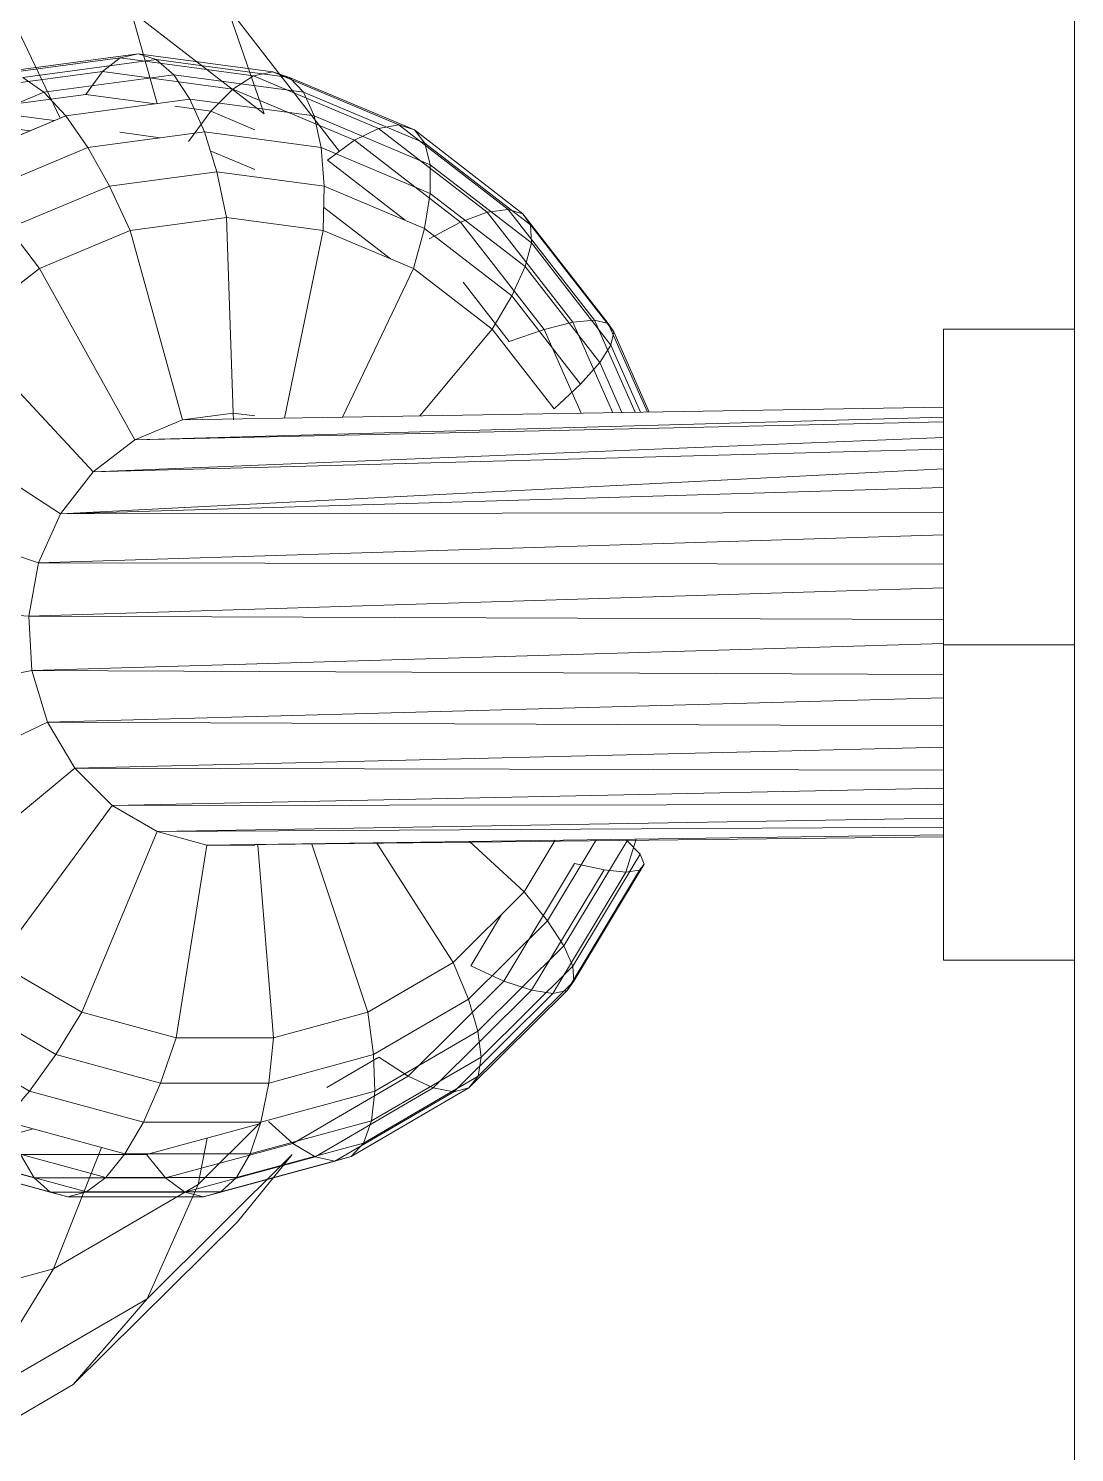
# Model space of a CAD drawing. Header units: inches. Extents: x -827 to 154, y -802 to 207.
# Drawn here: x -729.271 to -728.554, y 43.627 to 44.604 of the extents above; entities that cross this region are included whole.
import ezdxf

# ---------------------------------------------------------------- set-up
doc = ezdxf.new("R2010")
doc.units = ezdxf.units.IN
doc.header["$MEASUREMENT"] = 0
doc.layers.add('DrillPressTable _1__skp', color=8, linetype='Continuous', lineweight=9)
doc.layers.add('Layer0', color=7, linetype='Continuous', lineweight=9)

# ---------------------------------------------------------------- blocks, each defined once
blk = doc.blocks.new('DrillPressTable _1__skp_28-402071-Level 1')
at = {"layer": 'Layer0'}
for p, q in [((0, 1), (0, 1.21651)), ((0, 1.21651), (0, 1)), ((0, 1.21651), (0.08992, 1.21651)), ((0, 1.21651), (0.08992, 1.21651)), ((0, 1), (0, 0.78349)), ((0.08992, 1), (0, 1)), ((0.08992, 1), (0, 1)), ((0, 0.78349), (0, 1)), ((0, 0.78349), (0.08992, 0.78349)), ((0.08992, 0.78349), (0, 0.78349))]:
    blk.add_line(p, q, dxfattribs=at)
blk = doc.blocks.new('DrillPressTable _1__skp_27-402070-Level 1')
at = {"layer": 'Layer0'}
for p, q in [((1.5363, 0.72821), (1.48, 0.61081)), ((1.48, 0.61081), (1.5363, 0.72821)), ((1.36572, 0.68754), (1.28824, 0.58793)), ((1.28824, 0.58793), (1.36572, 0.68754)), ((1.34016, 0.61369), (1.36572, 0.68754)), ((1.34016, 0.61369), (1.36572, 0.68754)), ((1.34016, 0.61369), (1.43138, 0.6841)), ((1.43138, 0.6841), (1.34016, 0.61369)), ((1.43138, 0.6841), (1.41349, 0.62077)), ((1.41349, 0.62077), (1.43138, 0.6841)), ((1.33419, 0.64248), (1.42652, 0.65487)), ((1.42652, 0.65487), (1.33419, 0.64248)), ((1.42652, 0.65487), (1.41412, 0.65096)), ((1.41412, 0.65096), (1.42652, 0.65487)), ((1.43895, 0.65209), (1.42652, 0.65487)), ((1.42652, 0.65487), (1.5189, 0.64251)), ((1.42652, 0.65487), (1.43895, 0.65209)), ((1.5189, 0.64251), (1.42652, 0.65487)), ((1.32265, 0.63869), (1.41412, 0.65096)), ((1.41412, 0.65096), (1.32265, 0.63869)), ((1.34733, 0.63979), (1.43895, 0.65209)), ((1.43895, 0.65209), (1.34733, 0.63979)), ((1.41412, 0.65096), (1.40216, 0.64048)), ((1.40216, 0.64048), (1.41412, 0.65096)), ((1.41412, 0.65096), (1.50565, 0.63872)), ((1.50565, 0.63872), (1.41412, 0.65096)), ((1.45102, 0.6427), (1.43895, 0.65209)), ((1.43895, 0.65209), (1.53062, 0.63983)), ((1.43895, 0.65209), (1.45102, 0.6427)), ((1.53062, 0.63983), (1.43895, 0.65209)), ((1.23699, 0.60267), (1.32265, 0.63869)), ((1.32265, 0.63869), (1.23699, 0.60267)), ((1.24772, 0.60613), (1.33419, 0.64248)), ((1.33419, 0.64248), (1.24772, 0.60613)), ((1.26152, 0.60372), (1.34733, 0.63979)), ((1.34733, 0.63979), (1.26152, 0.60372)), ((1.31309, 0.62853), (1.40216, 0.64048)), ((1.40216, 0.64048), (1.31309, 0.62853)), ((1.32265, 0.63869), (1.31309, 0.62853)), ((1.31309, 0.62853), (1.32265, 0.63869)), ((1.33419, 0.64248), (1.32265, 0.63869)), ((1.32265, 0.63869), (1.33419, 0.64248)), ((1.34733, 0.63979), (1.33419, 0.64248)), ((1.33419, 0.64248), (1.34733, 0.63979)), ((1.36165, 0.63072), (1.34733, 0.63979)), ((1.34733, 0.63979), (1.36165, 0.63072)), ((1.36165, 0.63072), (1.45102, 0.6427)), ((1.45102, 0.6427), (1.36165, 0.63072)), ((1.40216, 0.64048), (1.39101, 0.62378)), ((1.39101, 0.62378), (1.40216, 0.64048)), ((1.40216, 0.64048), (1.49128, 0.62856)), ((1.49128, 0.62856), (1.40216, 0.64048)), ((1.46234, 0.62702), (1.45102, 0.6427)), ((1.45102, 0.6427), (1.54044, 0.63075)), ((1.45102, 0.6427), (1.46234, 0.62702)), ((1.54044, 0.63075), (1.45102, 0.6427)), ((1.50565, 0.63872), (1.49128, 0.62856)), ((1.49128, 0.62856), (1.50565, 0.63872)), ((1.22968, 0.59346), (1.31309, 0.62853)), ((1.31309, 0.62853), (1.22968, 0.59346)), ((1.27796, 0.59553), (1.36165, 0.63072)), ((1.36165, 0.63072), (1.27796, 0.59553)), ((1.31309, 0.62853), (1.30581, 0.61234)), ((1.30581, 0.61234), (1.31309, 0.62853)), ((1.37671, 0.61553), (1.36165, 0.63072)), ((1.36165, 0.63072), (1.37671, 0.61553)), ((1.41462, 0.62062), (1.46234, 0.62702)), ((1.46234, 0.62702), (1.41462, 0.62062)), ((1.46234, 0.62702), (1.54803, 0.61556)), ((1.54803, 0.61556), (1.46234, 0.62702)), ((1.49128, 0.62856), (1.47627, 0.61237)), ((1.47627, 0.61237), (1.49128, 0.62856)), ((1.49128, 0.62856), (1.57486, 0.59352)), ((1.57486, 0.59352), (1.49128, 0.62856)), ((1.30581, 0.61234), (1.39101, 0.62378)), ((1.39101, 0.62378), (1.30581, 0.61234)), ((1.37671, 0.61553), (1.40144, 0.61885)), ((1.40144, 0.61885), (1.37671, 0.61553)), ((1.39101, 0.62378), (1.38103, 0.60137)), ((1.38103, 0.60137), (1.39101, 0.62378)), ((1.39101, 0.62378), (1.47627, 0.61237)), ((1.47627, 0.61237), (1.39101, 0.62378)), ((1.56225, 0.61954), (1.48416, 0.60906)), ((1.48416, 0.60906), (1.56225, 0.61954)), ((1.17254, 0.54809), (1.24772, 0.60613)), ((1.24772, 0.60613), (1.17254, 0.54809)), ((1.22602, 0.5788), (1.30581, 0.61234)), ((1.30581, 0.61234), (1.22602, 0.5788)), ((1.24772, 0.60613), (1.23699, 0.60267)), ((1.23699, 0.60267), (1.24772, 0.60613)), ((1.26152, 0.60372), (1.24772, 0.60613)), ((1.24772, 0.60613), (1.26152, 0.60372)), ((1.30581, 0.61234), (1.30104, 0.59064)), ((1.30104, 0.59064), (1.30581, 0.61234)), ((1.34647, 0.60282), (1.37671, 0.61553)), ((1.37671, 0.61553), (1.34647, 0.60282)), ((1.39201, 0.59473), (1.37671, 0.61553)), ((1.37671, 0.61553), (1.39201, 0.59473)), ((1.47627, 0.61237), (1.46108, 0.59067)), ((1.46108, 0.59067), (1.47627, 0.61237)), ((1.47627, 0.61237), (1.55622, 0.57885)), ((1.55622, 0.57885), (1.47627, 0.61237)), ((1.50084, 0.60207), (1.5553, 0.60938)), ((1.5553, 0.60938), (1.50084, 0.60207)), ((1.16251, 0.54518), (1.23699, 0.60267)), ((1.23699, 0.60267), (1.16251, 0.54518)), ((1.18692, 0.54613), (1.26152, 0.60372)), ((1.26152, 0.60372), (1.18692, 0.54613)), ((1.23699, 0.60267), (1.22968, 0.59346)), ((1.22968, 0.59346), (1.23699, 0.60267)), ((1.27796, 0.59553), (1.26152, 0.60372)), ((1.26152, 0.60372), (1.27796, 0.59553)), ((1.30104, 0.59064), (1.38103, 0.60137)), ((1.38103, 0.60137), (1.30104, 0.59064)), ((1.38103, 0.60137), (1.37254, 0.57398)), ((1.38103, 0.60137), (1.37254, 0.57398)), ((1.38103, 0.60137), (1.46108, 0.59067)), ((1.38103, 0.60137), (1.46108, 0.59067)), ((1.41133, 0.59732), (1.43911, 0.60105)), ((1.43911, 0.60105), (1.41133, 0.59732)), ((1.15716, 0.53748), (1.22968, 0.59346)), ((1.22968, 0.59346), (1.15716, 0.53748)), ((1.2052, 0.53936), (1.27796, 0.59553)), ((1.27796, 0.59553), (1.2052, 0.53936)), ((1.22968, 0.59346), (1.22602, 0.5788)), ((1.22602, 0.5788), (1.22968, 0.59346)), ((1.22612, 0.55914), (1.30104, 0.59064)), ((1.30104, 0.59064), (1.22612, 0.55914)), ((1.29651, 0.58181), (1.27796, 0.59553)), ((1.27796, 0.59553), (1.29651, 0.58181)), ((1.30104, 0.59064), (1.29893, 0.5641)), ((1.29893, 0.5641), (1.30104, 0.59064)), ((1.34647, 0.57558), (1.37702, 0.58842)), ((1.37702, 0.58842), (1.34647, 0.57558)), ((1.4462, 0.56413), (1.46108, 0.59067)), ((1.46108, 0.59067), (1.4462, 0.56413)), ((1.46108, 0.59067), (1.53614, 0.55919)), ((1.46108, 0.59067), (1.53614, 0.55919)), ((1.15664, 0.52524), (1.22602, 0.5788)), ((1.22602, 0.5788), (1.15664, 0.52524)), ((1.22602, 0.5788), (1.22612, 0.55914)), ((1.22612, 0.55914), (1.22602, 0.5788)), ((1.29651, 0.58181), (1.24323, 0.54069)), ((1.29651, 0.58181), (1.24323, 0.54069)), ((1.29893, 0.5641), (1.37254, 0.57398)), ((1.37254, 0.57398), (1.29893, 0.5641)), ((1.37254, 0.57398), (1.36581, 0.54248)), ((1.37254, 0.57398), (1.36581, 0.54248)), ((1.4462, 0.56413), (1.37254, 0.57398)), ((1.37254, 0.57398), (1.4462, 0.56413)), ((1.16099, 0.50886), (1.22612, 0.55914)), ((1.16099, 0.50886), (1.22612, 0.55914)), ((1.22999, 0.53512), (1.22612, 0.55914)), ((1.22999, 0.53512), (1.22612, 0.55914)), ((1.22999, 0.53512), (1.29893, 0.5641)), ((1.29893, 0.5641), (1.22999, 0.53512)), ((1.29893, 0.5641), (1.29955, 0.53359)), ((1.29955, 0.53359), (1.29893, 0.5641)), ((1.4321, 0.53361), (1.4462, 0.56413)), ((1.4462, 0.56413), (1.4321, 0.53361)), ((1.51527, 0.53517), (1.4462, 0.56413)), ((1.4462, 0.56413), (1.51527, 0.53517)), ((1.11338, 0.47203), (1.17254, 0.54809)), ((1.11338, 0.47203), (1.17254, 0.54809)), ((1.16251, 0.54518), (1.17254, 0.54809)), ((1.16251, 0.54518), (1.17254, 0.54809)), ((1.18692, 0.54613), (1.17254, 0.54809)), ((1.17254, 0.54809), (1.18692, 0.54613)), ((1.25324, 0.51412), (1.29922, 0.54962)), ((1.25324, 0.51412), (1.29922, 0.54962)), ((1.16251, 0.54518), (1.1039, 0.46982)), ((1.1039, 0.46982), (1.16251, 0.54518)), ((1.12821, 0.47065), (1.18692, 0.54613)), ((1.18692, 0.54613), (1.12821, 0.47065)), ((1.2052, 0.53936), (1.14793, 0.46573)), ((1.2052, 0.53936), (1.14793, 0.46573)), ((1.15716, 0.53748), (1.16251, 0.54518)), ((1.15716, 0.53748), (1.16251, 0.54518)), ((1.2052, 0.53936), (1.18692, 0.54613)), ((1.18692, 0.54613), (1.2052, 0.53936)), ((1.2052, 0.53936), (1.22678, 0.52799)), ((1.2052, 0.53936), (1.22678, 0.52799)), ((1.29955, 0.53359), (1.36581, 0.54248)), ((1.36581, 0.54248), (1.29955, 0.53359)), ((1.36581, 0.54248), (1.36123, 0.40834)), ((1.36581, 0.54248), (1.36123, 0.40834)), ((1.4321, 0.53361), (1.36581, 0.54248)), ((1.36581, 0.54248), (1.4321, 0.53361)), ((1.15716, 0.53748), (1.10008, 0.4641)), ((1.10008, 0.4641), (1.15716, 0.53748)), ((1.15664, 0.52524), (1.15716, 0.53748)), ((1.15664, 0.52524), (1.15716, 0.53748)), ((1.22999, 0.53512), (1.17005, 0.48885)), ((1.22999, 0.53512), (1.17005, 0.48885)), ((1.22999, 0.53512), (1.2375, 0.5075)), ((1.2375, 0.5075), (1.22999, 0.53512)), ((1.2375, 0.5075), (1.29955, 0.53359)), ((1.29955, 0.53359), (1.2375, 0.5075)), ((1.32609, 0.40484), (1.29955, 0.53359)), ((1.29955, 0.53359), (1.32609, 0.40484)), ((1.39615, 0.40367), (1.4321, 0.53361)), ((1.4321, 0.53361), (1.39615, 0.40367)), ((1.49428, 0.50755), (1.4321, 0.53361)), ((1.4321, 0.53361), (1.49428, 0.50755)), ((1.49428, 0.50755), (1.51527, 0.53517)), ((1.51527, 0.53517), (1.49428, 0.50755)), ((1.15664, 0.52524), (1.10205, 0.45505)), ((1.10205, 0.45505), (1.15664, 0.52524)), ((1.16099, 0.50886), (1.15664, 0.52524)), ((1.16099, 0.50886), (1.15664, 0.52524)), ((1.16099, 0.50886), (1.10973, 0.44296)), ((1.10973, 0.44296), (1.16099, 0.50886)), ((1.17005, 0.48885), (1.16099, 0.50886)), ((1.16099, 0.50886), (1.17005, 0.48885)), ((1.18355, 0.46586), (1.2375, 0.5075)), ((1.2375, 0.5075), (1.18355, 0.46586)), ((1.2375, 0.5075), (1.2862, 0.40551)), ((1.2862, 0.40551), (1.2375, 0.5075)), ((1.4289, 0.38994), (1.49428, 0.50755)), ((1.49428, 0.50755), (1.4289, 0.38994)), ((1.54842, 0.46592), (1.49428, 0.50755)), ((1.49428, 0.50755), (1.54842, 0.46592)), ((1.17005, 0.48885), (1.12288, 0.42821)), ((1.12288, 0.42821), (1.17005, 0.48885)), ((1.18355, 0.46586), (1.17005, 0.48885)), ((1.18355, 0.46586), (1.17005, 0.48885)), ((1.20355, 0.49812), (1.17191, 0.45743)), ((1.17191, 0.45743), (1.20355, 0.49812)), ((1.1039, 0.46982), (1.07706, 0.40901)), ((1.07706, 0.40901), (1.1039, 0.46982)), ((1.0855, 0.40887), (1.11338, 0.47203)), ((1.0855, 0.40887), (1.11338, 0.47203)), ((1.10008, 0.4641), (1.1039, 0.46982)), ((1.1039, 0.46982), (1.10008, 0.4641)), ((1.10083, 0.40861), (1.12821, 0.47065)), ((1.12821, 0.47065), (1.10083, 0.40861)), ((1.1039, 0.46982), (1.11338, 0.47203)), ((1.11338, 0.47203), (1.1039, 0.46982)), ((1.12821, 0.47065), (1.11338, 0.47203)), ((1.11338, 0.47203), (1.12821, 0.47065)), ((1.14793, 0.46573), (1.12821, 0.47065)), ((1.12821, 0.47065), (1.14793, 0.46573)), ((1.10008, 0.4641), (1.07578, 0.40903)), ((1.07578, 0.40903), (1.10008, 0.4641)), ((1.10205, 0.45505), (1.10008, 0.4641)), ((1.10008, 0.4641), (1.10205, 0.45505)), ((1.14793, 0.46573), (1.12256, 0.40825)), ((1.14793, 0.46573), (1.12256, 0.40825)), ((1.18355, 0.46586), (1.14109, 0.41127)), ((1.18355, 0.46586), (1.14109, 0.41127)), ((1.14793, 0.46573), (1.17191, 0.45743)), ((1.17191, 0.45743), (1.14793, 0.46573)), ((1.18355, 0.46586), (1.23317, 0.4064)), ((1.23317, 0.4064), (1.18355, 0.46586)), ((1.45742, 0.36801), (1.54842, 0.46592)), ((1.54842, 0.46592), (1.45742, 0.36801)), ((1.10205, 0.45505), (1.08169, 0.40893)), ((1.08169, 0.40893), (1.10205, 0.45505)), ((1.10973, 0.44296), (1.10205, 0.45505)), ((1.10205, 0.45505), (1.10973, 0.44296)), ((1.10973, 0.44296), (1.09461, 0.40872)), ((1.09461, 0.40872), (1.10973, 0.44296)), ((1.12288, 0.42821), (1.10973, 0.44296)), ((1.10973, 0.44296), (1.12288, 0.42821)), ((1.14109, 0.41127), (1.12288, 0.42821)), ((1.12288, 0.42821), (1.14109, 0.41127)), ((1.39615, 0.40367), (0.87384, 0.41241)), ((1.39615, 0.40367), (0.87384, 0.41241)), ((1.47991, 0.33927), (1.59113, 0.41135)), ((1.59113, 0.41135), (1.47991, 0.33927)), ((1.4289, 0.38994), (0.87384, 0.40541)), ((1.4289, 0.38994), (0.87384, 0.40541)), ((1.4289, 0.38994), (0.87384, 0.40234)), ((1.4289, 0.38994), (0.87384, 0.40234)), ((1.36123, 0.40834), (1.34647, 0.40636)), ((1.34647, 0.40636), (1.36123, 0.40834)), ((1.36101, 0.40367), (1.36123, 0.40834)), ((1.36123, 0.40834), (1.39615, 0.40367)), ((1.39615, 0.40367), (1.36123, 0.40834)), ((1.39615, 0.40367), (1.4289, 0.38994)), ((1.4289, 0.38994), (1.39615, 0.40367)), ((1.39615, 0.40367), (1.4289, 0.38994)), ((1.45742, 0.36801), (0.87384, 0.3916)), ((1.45742, 0.36801), (0.87384, 0.3916)), ((1.45742, 0.36801), (0.87384, 0.3836)), ((0.87384, 0.3836), (1.45742, 0.36801)), ((1.4289, 0.38994), (1.45742, 0.36801)), ((1.45742, 0.36801), (1.4289, 0.38994)), ((1.4289, 0.38994), (1.45742, 0.36801)), ((0.87384, 0.37008), (1.47991, 0.33927)), ((1.47991, 0.33927), (0.87384, 0.37008)), ((1.45742, 0.36801), (1.47991, 0.33927)), ((1.47991, 0.33927), (1.45742, 0.36801)), ((1.45742, 0.36801), (1.47991, 0.33927)), ((0.87384, 0.35724), (1.47991, 0.33927)), ((1.47991, 0.33927), (0.87384, 0.35724)), ((1.49497, 0.30551), (1.61972, 0.34726)), ((1.61972, 0.34726), (1.49497, 0.30551)), ((0.87384, 0.34005), (1.47991, 0.33927)), ((1.47991, 0.33927), (0.87384, 0.34005)), ((1.47991, 0.33927), (1.49497, 0.30551)), ((1.49497, 0.30551), (1.47991, 0.33927)), ((1.47991, 0.33927), (1.49497, 0.30551)), ((0.87384, 0.32482), (1.49497, 0.30551)), ((0.87384, 0.32482), (1.49497, 0.30551)), ((1.49497, 0.30551), (0.87384, 0.30458)), ((1.49497, 0.30551), (0.87384, 0.30458)), ((1.49497, 0.30551), (1.50165, 0.26886)), ((1.50165, 0.26886), (1.49497, 0.30551)), ((1.49497, 0.30551), (1.50165, 0.26886)), ((0.87384, 0.28834), (1.50165, 0.26886)), ((1.50165, 0.26886), (0.87384, 0.28834)), ((1.50165, 0.26886), (1.6324, 0.27768)), ((1.50165, 0.26886), (1.6324, 0.27768)), ((1.50165, 0.26886), (0.87384, 0.26666)), ((1.50165, 0.26886), (0.87384, 0.26666)), ((1.49953, 0.23162), (1.50165, 0.26886)), ((1.50165, 0.26886), (1.49953, 0.23162)), ((1.50165, 0.26886), (1.49953, 0.23162)), ((1.49953, 0.23162), (0.87384, 0.25019)), ((0.87384, 0.25019), (1.49953, 0.23162)), ((1.49953, 0.23162), (0.87384, 0.22884)), ((1.49953, 0.23162), (0.87384, 0.22884)), ((1.48874, 0.19613), (1.49953, 0.23162)), ((1.49953, 0.23162), (1.48874, 0.19613)), ((1.49953, 0.23162), (1.48874, 0.19613)), ((1.62837, 0.20698), (1.49953, 0.23162)), ((1.49953, 0.23162), (1.62837, 0.20698)), ((0.87384, 0.21288), (1.48874, 0.19613)), ((1.48874, 0.19613), (0.87384, 0.21288)), ((1.48874, 0.19613), (0.87384, 0.19362)), ((1.48874, 0.19613), (0.87384, 0.19362)), ((1.46996, 0.16463), (1.48874, 0.19613)), ((1.48874, 0.19613), (1.46996, 0.16463)), ((1.48874, 0.19613), (1.46996, 0.16463)), ((1.60788, 0.13961), (1.48874, 0.19613)), ((1.48874, 0.19613), (1.60788, 0.13961)), ((0.87384, 0.17898), (1.46996, 0.16463)), ((1.46996, 0.16463), (0.87384, 0.17898)), ((0.87384, 0.16325), (1.46996, 0.16463)), ((1.46996, 0.16463), (0.87384, 0.16325)), ((1.44436, 0.13908), (1.46996, 0.16463)), ((1.46996, 0.16463), (1.44436, 0.13908)), ((1.44436, 0.13908), (1.46996, 0.16463)), ((1.57222, 0.07979), (1.46996, 0.16463)), ((1.46996, 0.16463), (1.57222, 0.07979)), ((1.44436, 0.13908), (0.87384, 0.15081)), ((1.44436, 0.13908), (0.87384, 0.15081)), ((1.44436, 0.13908), (0.87384, 0.13959)), ((0.87384, 0.13959), (1.44436, 0.13908)), ((1.41357, 0.1211), (1.44436, 0.13908)), ((1.44436, 0.13908), (1.41357, 0.1211)), ((1.41357, 0.1211), (1.44436, 0.13908)), ((1.52364, 0.03129), (1.44436, 0.13908)), ((1.44436, 0.13908), (1.52364, 0.03129)), ((1.41357, 0.1211), (0.87384, 0.13031)), ((1.41357, 0.1211), (0.87384, 0.13031)), ((1.41357, 0.1211), (0.87384, 0.12403)), ((0.87384, 0.12403), (1.41357, 0.1211)), ((1.37951, 0.11182), (0.87384, 0.11885)), ((1.37951, 0.11182), (0.87384, 0.11885)), ((0.87384, 0.1174), (1.37951, 0.11182)), ((1.37951, 0.11182), (0.87384, 0.1174)), ((1.37951, 0.11182), (1.41357, 0.1211)), ((1.41357, 0.1211), (1.37951, 0.11182)), ((1.37951, 0.11182), (1.41357, 0.1211)), ((1.46518, -0.00284), (1.41357, 0.1211)), ((1.41357, 0.1211), (1.46518, -0.00284)), ((1.08212, 0.10561), (1.09102, 0.11487)), ((1.09102, 0.11487), (1.08212, 0.10561)), ((1.08482, 0.11592), (1.09179, 0.09335)), ((1.08482, 0.11592), (1.09179, 0.09335)), ((1.13441, 0.04267), (1.09102, 0.11487)), ((1.09102, 0.11487), (1.13441, 0.04267)), ((1.14559, 0.05986), (1.11213, 0.11554)), ((1.11213, 0.11554), (1.14559, 0.05986)), ((1.16153, 0.07972), (1.14024, 0.11514)), ((1.16153, 0.07972), (1.14024, 0.11514)), ((1.19909, 0.11433), (1.16153, 0.07972)), ((1.16153, 0.07972), (1.19909, 0.11433)), ((1.26282, 0.11323), (1.21034, 0.03124)), ((1.21034, 0.03124), (1.26282, 0.11323)), ((1.30735, 0.11245), (1.26896, -0.00288)), ((1.26896, -0.00288), (1.30735, 0.11245)), ((1.34432, 0.11181), (1.33371, -0.02048)), ((1.33371, -0.02048), (1.34432, 0.11181)), ((1.34647, 0.11181), (1.37951, 0.11182)), ((1.34647, 0.11181), (1.37951, 0.11182)), ((1.34647, 0.11181), (1.37951, 0.11182)), ((1.40051, -0.02047), (1.37951, 0.11182)), ((1.40051, -0.02047), (1.37951, 0.11182)), ((1.07926, 0.0988), (1.08212, 0.10561)), ((1.08212, 0.10561), (1.07926, 0.0988)), ((1.12756, 0.01841), (1.07926, 0.0988)), ((1.08251, 0.09467), (1.07926, 0.0988)), ((1.07926, 0.0988), (1.12756, 0.01841)), ((1.07926, 0.0988), (1.08251, 0.09467)), ((1.12833, 0.0287), (1.08212, 0.10561)), ((1.08212, 0.10561), (1.12833, 0.0287)), ((1.10679, 0.09488), (1.12703, 0.09922)), ((1.12703, 0.09922), (1.10679, 0.09488)), ((1.1755, 0.01856), (1.12703, 0.09922)), ((1.1755, 0.01856), (1.12703, 0.09922)), ((1.13212, 0.01212), (1.08251, 0.09467)), ((1.09179, 0.09335), (1.08251, 0.09467)), ((1.08251, 0.09467), (1.13212, 0.01212)), ((1.08251, 0.09467), (1.09179, 0.09335)), ((1.09179, 0.09335), (1.10679, 0.09488)), ((1.10679, 0.09488), (1.09179, 0.09335)), ((1.09179, 0.09335), (1.14186, 0.01002)), ((1.09179, 0.09335), (1.14186, 0.01002)), ((1.10679, 0.09488), (1.15648, 0.01219)), ((1.15648, 0.01219), (1.10679, 0.09488)), ((1.16153, 0.07972), (1.14559, 0.05986)), ((1.16153, 0.07972), (1.14559, 0.05986)), ((1.16153, 0.07972), (1.21034, 0.03124)), ((1.21034, 0.03124), (1.16153, 0.07972)), ((1.13441, 0.04267), (1.14559, 0.05986)), ((1.14559, 0.05986), (1.13441, 0.04267)), ((1.19982, 0.00599), (1.14559, 0.05986)), ((1.19982, 0.00599), (1.14559, 0.05986)), ((1.19832, 0.02892), (1.17707, 0.06428)), ((1.17707, 0.06428), (1.19832, 0.02892)), ((1.12833, 0.0287), (1.13441, 0.04267)), ((1.13441, 0.04267), (1.12833, 0.0287)), ((1.19334, -0.01587), (1.13441, 0.04267)), ((1.13441, 0.04267), (1.19334, -0.01587)), ((1.21034, 0.03124), (1.19982, 0.00599)), ((1.19982, 0.00599), (1.21034, 0.03124)), ((1.21034, 0.03124), (1.26896, -0.00288)), ((1.26896, -0.00288), (1.21034, 0.03124)), ((1.52364, 0.03129), (1.46518, -0.00284)), ((1.46518, -0.00284), (1.52364, 0.03129)), ((1.12756, 0.01841), (1.12833, 0.0287)), ((1.12833, 0.0287), (1.12756, 0.01841)), ((1.1911, -0.03364), (1.12833, 0.0287)), ((1.12833, 0.0287), (1.1911, -0.03364)), ((1.1755, 0.01856), (1.19832, 0.02892)), ((1.1755, 0.01856), (1.19832, 0.02892)), ((1.19317, -0.04676), (1.12756, 0.01841)), ((1.13212, 0.01212), (1.12756, 0.01841)), ((1.12756, 0.01841), (1.19317, -0.04676)), ((1.12756, 0.01841), (1.13212, 0.01212)), ((1.13212, 0.01212), (1.1995, -0.05482)), ((1.13212, 0.01212), (1.14186, 0.01002)), ((1.13212, 0.01212), (1.1995, -0.05482)), ((1.13212, 0.01212), (1.14186, 0.01002)), ((1.14186, 0.01002), (1.15648, 0.01219)), ((1.15648, 0.01219), (1.14186, 0.01002)), ((1.14186, 0.01002), (1.20988, -0.05754)), ((1.20988, -0.05754), (1.14186, 0.01002)), ((1.15648, 0.01219), (1.1755, 0.01856)), ((1.1755, 0.01856), (1.15648, 0.01219)), ((1.15648, 0.01219), (1.22397, -0.05485)), ((1.22397, -0.05485), (1.15648, 0.01219)), ((1.1755, 0.01856), (1.24133, -0.04683)), ((1.24133, -0.04683), (1.1755, 0.01856)), ((1.19982, 0.00599), (1.19334, -0.01587)), ((1.19982, 0.00599), (1.19334, -0.01587)), ((1.19982, 0.00599), (1.26495, -0.03191)), ((1.26495, -0.03191), (1.19982, 0.00599)), ((1.54789, 0.00605), (1.48294, -0.03187)), ((1.48294, -0.03187), (1.54789, 0.00605)), ((1.26896, -0.00288), (1.26495, -0.03191)), ((1.26495, -0.03191), (1.26896, -0.00288)), ((1.26896, -0.00288), (1.33371, -0.02048)), ((1.33371, -0.02048), (1.26896, -0.00288)), ((1.46518, -0.00284), (1.40051, -0.02047)), ((1.40051, -0.02047), (1.46518, -0.00284)), ((1.48294, -0.03187), (1.46518, -0.00284)), ((1.46518, -0.00284), (1.48294, -0.03187)), ((1.19334, -0.01587), (1.1911, -0.03364)), ((1.19334, -0.01587), (1.1911, -0.03364)), ((1.19334, -0.01587), (1.26411, -0.05706)), ((1.26411, -0.05706), (1.19334, -0.01587)), ((1.501, -0.05702), (1.57159, -0.0158)), ((1.501, -0.05702), (1.57159, -0.0158)), ((1.40051, -0.02047), (1.33371, -0.02048)), ((1.40051, -0.02047), (1.33371, -0.02048)), ((1.33688, -0.05147), (1.33371, -0.02048)), ((1.33688, -0.05147), (1.33371, -0.02048)), ((1.4111, -0.05146), (1.40051, -0.02047)), ((1.40051, -0.02047), (1.4111, -0.05146)), ((1.1911, -0.03364), (1.26648, -0.07751)), ((1.1911, -0.03364), (1.19317, -0.04676)), ((1.26648, -0.07751), (1.1911, -0.03364)), ((1.1911, -0.03364), (1.19317, -0.04676)), ((1.24133, -0.04683), (1.26141, -0.03375)), ((1.26141, -0.03375), (1.24133, -0.04683)), ((1.26141, -0.03375), (1.29711, -0.05452)), ((1.29711, -0.05452), (1.26141, -0.03375)), ((1.26495, -0.03191), (1.26411, -0.05706)), ((1.26411, -0.05706), (1.26495, -0.03191)), ((1.26495, -0.03191), (1.33688, -0.05147)), ((1.33688, -0.05147), (1.26495, -0.03191)), ((1.48294, -0.03187), (1.4111, -0.05146)), ((1.4111, -0.05146), (1.48294, -0.03187)), ((1.501, -0.05702), (1.48294, -0.03187)), ((1.48294, -0.03187), (1.501, -0.05702)), ((1.19317, -0.04676), (1.27197, -0.09262)), ((1.19317, -0.04676), (1.1995, -0.05482)), ((1.27197, -0.09262), (1.19317, -0.04676)), ((1.19317, -0.04676), (1.1995, -0.05482)), ((1.22397, -0.05485), (1.24133, -0.04683)), ((1.24133, -0.04683), (1.22397, -0.05485)), ((1.24133, -0.04683), (1.3204, -0.09285)), ((1.3204, -0.09285), (1.24133, -0.04683)), ((1.1995, -0.05482), (1.28043, -0.10191)), ((1.1995, -0.05482), (1.20988, -0.05754)), ((1.28043, -0.10191), (1.1995, -0.05482)), ((1.20988, -0.05754), (1.1995, -0.05482)), ((1.20988, -0.05754), (1.22397, -0.05485)), ((1.22397, -0.05485), (1.20988, -0.05754)), ((1.20988, -0.05754), (1.29156, -0.10508)), ((1.29156, -0.10508), (1.20988, -0.05754)), ((1.22397, -0.05485), (1.30503, -0.10203)), ((1.30503, -0.10203), (1.22397, -0.05485)), ((1.26411, -0.05706), (1.34228, -0.07831)), ((1.26411, -0.05706), (1.26648, -0.07751)), ((1.34228, -0.07831), (1.26411, -0.05706)), ((1.26648, -0.07751), (1.26411, -0.05706)), ((1.33688, -0.05147), (1.4111, -0.05146)), ((1.33688, -0.05147), (1.4111, -0.05146)), ((1.33688, -0.05147), (1.34228, -0.07831)), ((1.34228, -0.07831), (1.33688, -0.05147)), ((1.42293, -0.0783), (1.4111, -0.05146)), ((1.42293, -0.0783), (1.4111, -0.05146)), ((1.42293, -0.0783), (1.501, -0.05702)), ((1.42293, -0.0783), (1.501, -0.05702)), ((1.501, -0.05702), (1.51879, -0.07747)), ((1.51879, -0.07747), (1.501, -0.05702)), ((1.26648, -0.07751), (1.34973, -0.10015)), ((1.26648, -0.07751), (1.27197, -0.09262)), ((1.34973, -0.10015), (1.26648, -0.07751)), ((1.27197, -0.09262), (1.26648, -0.07751)), ((1.3204, -0.09285), (1.33717, -0.07784)), ((1.33717, -0.07784), (1.3204, -0.09285)), ((1.43564, -0.10014), (1.51879, -0.07747)), ((1.51879, -0.07747), (1.43564, -0.10014)), ((1.34228, -0.07831), (1.42293, -0.0783)), ((1.42293, -0.0783), (1.34228, -0.07831)), ((1.38546, -0.1212), (1.34228, -0.0783)), ((1.34228, -0.0783), (1.38546, -0.1212)), ((1.34228, -0.07831), (1.34973, -0.10015)), ((1.34973, -0.10015), (1.34228, -0.07831)), ((1.34228, -0.07923), (1.42086, -0.10059)), ((1.42086, -0.10059), (1.34228, -0.07923)), ((1.42293, -0.0783), (1.43564, -0.10014)), ((1.43564, -0.10014), (1.42293, -0.0783)), ((1.52183, -0.08928), (1.49861, -0.08297)), ((1.49861, -0.08297), (1.52183, -0.08928)), ((1.27197, -0.09262), (1.35901, -0.11629)), ((1.27197, -0.09262), (1.28043, -0.10191)), ((1.35901, -0.11629), (1.27197, -0.09262)), ((1.28043, -0.10191), (1.27197, -0.09262)), ((1.30503, -0.10203), (1.3204, -0.09285)), ((1.3204, -0.09285), (1.30503, -0.10203)), ((1.3204, -0.09285), (1.40772, -0.11659)), ((1.40772, -0.11659), (1.3204, -0.09285)), ((1.37923, -0.08927), (1.38546, -0.1212)), ((1.37923, -0.08927), (1.38546, -0.1212)), ((1.44881, -0.11627), (1.53574, -0.09258)), ((1.53574, -0.09258), (1.44881, -0.11627)), ((1.45166, -0.09577), (1.48458, -0.17889)), ((1.48458, -0.17889), (1.45166, -0.09577)), ((1.49782, -0.11658), (1.58504, -0.0928)), ((1.58504, -0.0928), (1.49782, -0.11658)), ((1.28043, -0.10191), (1.36981, -0.12622)), ((1.28043, -0.10191), (1.29156, -0.10508)), ((1.36981, -0.12622), (1.28043, -0.10191)), ((1.29156, -0.10508), (1.28043, -0.10191)), ((1.29156, -0.10508), (1.30503, -0.10203)), ((1.30503, -0.10203), (1.29156, -0.10508)), ((1.29156, -0.10508), (1.38179, -0.12961)), ((1.38179, -0.12961), (1.29156, -0.10508)), ((1.30503, -0.10203), (1.39456, -0.12637)), ((1.39456, -0.12637), (1.30503, -0.10203)), ((1.4204, -0.19949), (1.32078, -0.10054)), ((1.35845, -0.14661), (1.32078, -0.10054)), ((1.32078, -0.10054), (1.4204, -0.19949)), ((1.32078, -0.10054), (1.35845, -0.14661)), ((1.34973, -0.10015), (1.43564, -0.10014)), ((1.43564, -0.10014), (1.34973, -0.10015)), ((1.34973, -0.10015), (1.35901, -0.11629)), ((1.35901, -0.11629), (1.34973, -0.10015)), ((1.40772, -0.11659), (1.42086, -0.10059)), ((1.42086, -0.10059), (1.40772, -0.11659)), ((1.42086, -0.10059), (1.5072, -0.10058)), ((1.5072, -0.10058), (1.42086, -0.10059)), ((1.43564, -0.10014), (1.44881, -0.11627)), ((1.44881, -0.11627), (1.43564, -0.10014)), ((1.46203, -0.1262), (1.5513, -0.10187)), ((1.5513, -0.10187), (1.46203, -0.1262)), ((1.47488, -0.1296), (1.56498, -0.10503)), ((1.56498, -0.10503), (1.47488, -0.1296)), ((1.48694, -0.12635), (1.57635, -0.10198)), ((1.57635, -0.10198), (1.48694, -0.12635)), ((1.49782, -0.11658), (1.5072, -0.10058)), ((1.5072, -0.10058), (1.49782, -0.11658)), ((1.35901, -0.11629), (1.44881, -0.11627)), ((1.44881, -0.11627), (1.35901, -0.11629)), ((1.35901, -0.11629), (1.36981, -0.12622)), ((1.36981, -0.12622), (1.35901, -0.11629)), ((1.39456, -0.12637), (1.40772, -0.11659)), ((1.40772, -0.11659), (1.39456, -0.12637)), ((1.40772, -0.11659), (1.49782, -0.11658)), ((1.49782, -0.11658), (1.40772, -0.11659)), ((1.44881, -0.11627), (1.46203, -0.1262)), ((1.46203, -0.1262), (1.44881, -0.11627)), ((1.48694, -0.12635), (1.49782, -0.11658)), ((1.49782, -0.11658), (1.48694, -0.12635)), ((1.36981, -0.12622), (1.46203, -0.1262)), ((1.46203, -0.1262), (1.36981, -0.12622)), ((1.36981, -0.12622), (1.38179, -0.12961)), ((1.38179, -0.12961), (1.36981, -0.12622)), ((1.38179, -0.12961), (1.39456, -0.12637)), ((1.39456, -0.12637), (1.38179, -0.12961)), ((1.38546, -0.1212), (1.48458, -0.17889)), ((1.38546, -0.1212), (1.4204, -0.19949)), ((1.48458, -0.17889), (1.38546, -0.1212)), ((1.38546, -0.1212), (1.4204, -0.19949)), ((1.39456, -0.12637), (1.48694, -0.12635)), ((1.48694, -0.12635), (1.39456, -0.12637)), ((1.46203, -0.1262), (1.47488, -0.1296)), ((1.47488, -0.1296), (1.46203, -0.1262)), ((1.47488, -0.1296), (1.48694, -0.12635)), ((1.48694, -0.12635), (1.47488, -0.1296)), ((1.38179, -0.12961), (1.47488, -0.1296)), ((1.47488, -0.1296), (1.38179, -0.12961)), ((1.35845, -0.14661), (1.47104, -0.25844)), ((1.35845, -0.14661), (1.47104, -0.25844)), ((1.48458, -0.17889), (1.59406, -0.20865)), ((1.48458, -0.17889), (1.54004, -0.26912)), ((1.59406, -0.20865), (1.48458, -0.17889)), ((1.54004, -0.26912), (1.48458, -0.17889)), ((1.4204, -0.19949), (1.54004, -0.26912)), ((1.4204, -0.19949), (1.47104, -0.25844)), ((1.54004, -0.26912), (1.4204, -0.19949)), ((1.4204, -0.19949), (1.47104, -0.25844)), ((1.47104, -0.25844), (1.60625, -0.33713)), ((1.60625, -0.33713), (1.47104, -0.25844))]:
    blk.add_line(p, q, dxfattribs=at)
blk = doc.blocks.new('DrillPressTable _1__skp_26-402069-Level 1')
at = {"extrusion": (0, 0, -1)}
blk.add_blockref('DrillPressTable _1__skp_27-402070-Level 1', (-2.94551, 0.75063), dxfattribs=at)
blk.add_blockref('DrillPressTable _1__skp_28-402071-Level 1', (2.07166, 0))
blk = doc.blocks.new('DrillPressTable _1__skp_18-402061-Level 1')
at = {"layer": 'Layer0'}
for p, q in [((-0.12081, 20.10081), (-0.12081, 0.91151)), ((-0.12081, 0.91151), (-0.12081, 20.10081))]:
    blk.add_line(p, q, dxfattribs=at)
blk = doc.blocks.new('DrillPressTable _1__skp_3-402046-Level 1')
for name, p in [('DrillPressTable _1__skp_18-402061-Level 1', (2.6712, 0.20149)), ('DrillPressTable _1__skp_26-402069-Level 1', (0.3888, 8.35145))]:
    blk.add_blockref(name, p)
blk = doc.blocks.new('DrillPressTable _1__skp_2-402045-Level 1')
blk.add_blockref('DrillPressTable _1__skp_3-402046-Level 1', (1.95763, 0.52825))
blk = doc.blocks.new('DrillPressTable _1__skp_1-402044-Level 1')
at = {"rotation": 270.0000000000001}
blk.add_blockref('DrillPressTable _1__skp_2-402045-Level 1', (123.48663, 172.57369), dxfattribs=at)
blk = doc.blocks.new('DrillPressTable _1__skp-401998-Level 1')
blk.add_blockref('DrillPressTable _1__skp_1-402044-Level 1', (0, 0))

msp = doc.modelspace()

# ---------------------------------------------------------------- block references
at = {"layer": 'DrillPressTable _1__skp', "color": 7, "rotation": 89.99999999999967}
msp.add_blockref('DrillPressTable _1__skp-401998-Level 1', (-560.487909, -89.184773), dxfattribs=at)

doc.saveas('drawing.dxf')
